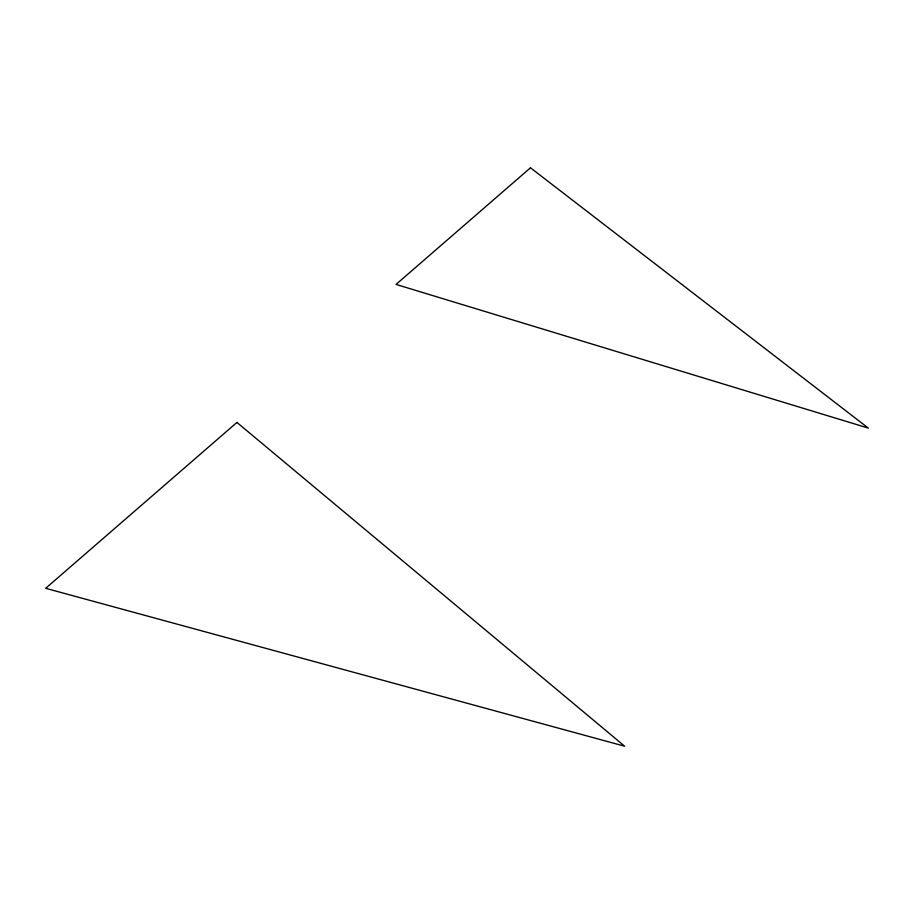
<?xml version="1.0" encoding="UTF-8"?>
<svg xmlns="http://www.w3.org/2000/svg" width="914" height="914" viewBox="0 0 914 914"><rect width="100%" height="100%" fill="white"/><g stroke="black" fill="none" stroke-linecap="round" stroke-linejoin="round"><path stroke-width="1.37" d="M236.932 422.428L45.7 588.308L624.639 746.212L236.932 422.428M530.486 167.788L396.036 284.414L868.3 428.095L530.486 167.788"/></g></svg>
